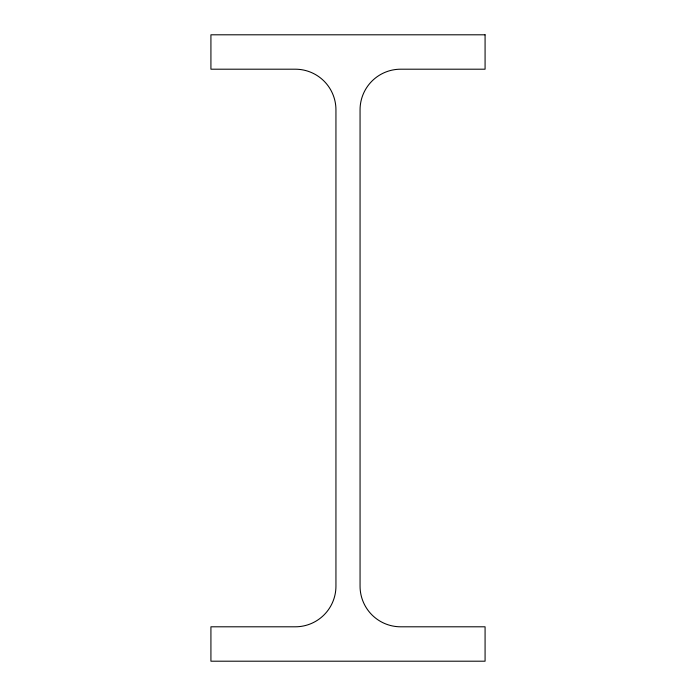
<?xml version="1.0" encoding="UTF-8"?>
<svg xmlns="http://www.w3.org/2000/svg" width="696" height="696" viewBox="0 0 696 696"><rect width="100%" height="100%" fill="white"/><g stroke="black" fill="none" stroke-linecap="round" stroke-linejoin="round"><path stroke-width="1.04" d="M485.077 34.8L210.923 34.8L210.923 69.2L295.304 69.2A40.638 40.638 0 0 1 335.942 109.838L335.942 586.163A40.638 40.638 0 0 1 295.304 626.8L210.923 626.8L210.923 661.2L485.077 661.2L485.077 626.8L400.696 626.8A40.638 40.638 0 0 1 360.058 586.163L360.058 109.838A40.638 40.638 0 0 1 400.696 69.2L485.077 69.2L485.077 34.8"/></g></svg>
